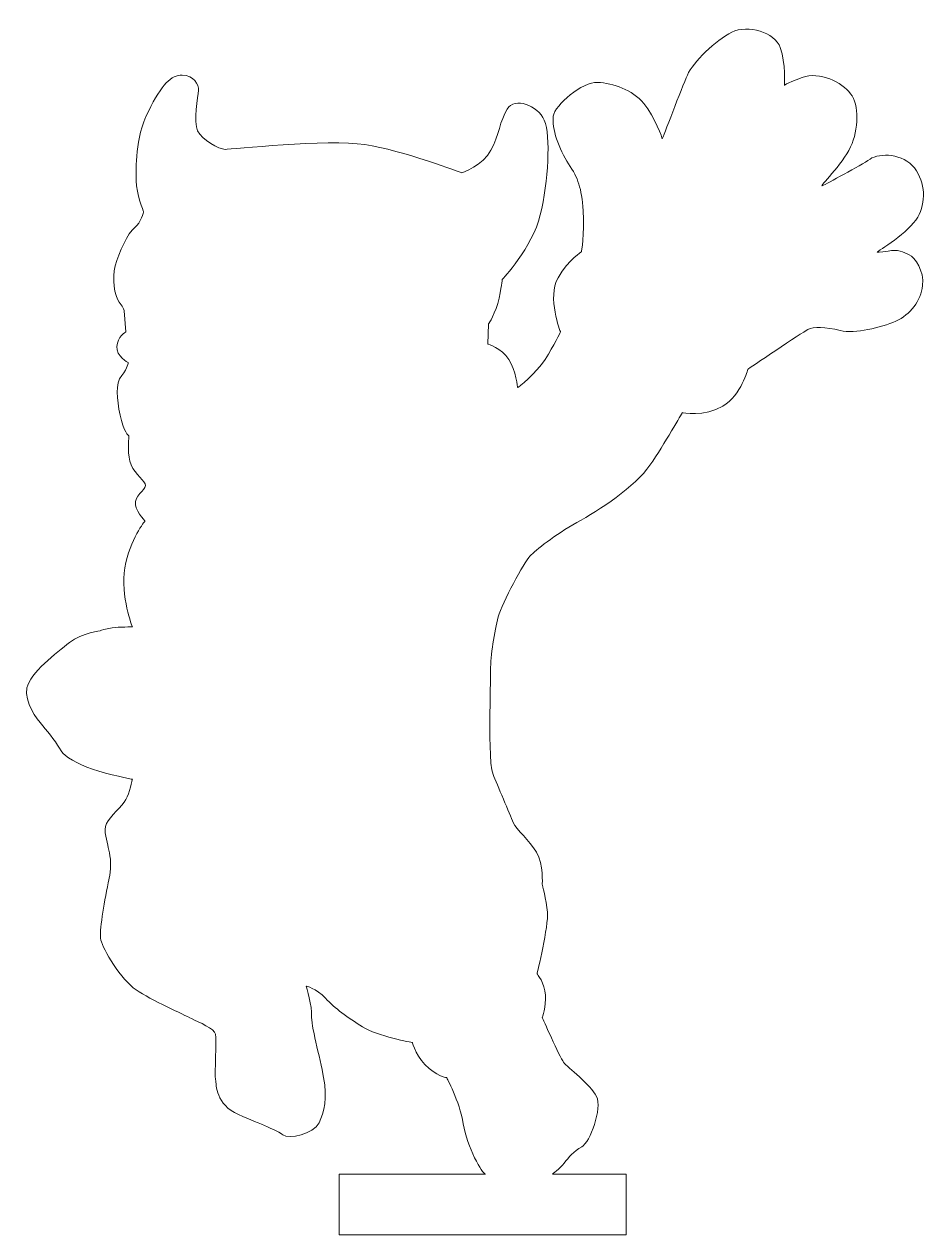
# Model space of a CAD drawing. Header units: millimetres. Extents: x -96 to 56, y -117 to 87.
import ezdxf

# ---------------------------------------------------------------- set-up
doc = ezdxf.new("R2010")
doc.units = ezdxf.units.MM
doc.header["$MEASUREMENT"] = 0
doc.layers.add('Layer 1', color=7, linetype='Continuous')

msp = doc.modelspace()

# ---------------------------------------------------------------- linework, layer by layer
at = {"layer": 'Layer 1', "color": 240, "lineweight": 9}
msp.add_open_spline([(5.4978, -117.3853), (5.4978, -117.3853), (5.4701, -107.1406), (5.4701, -107.1406), (5.4701, -107.1406), (5.4701, -107.1406), (-6.9605, -107.1406), (-6.9605, -107.1406), (-6.9605, -107.1406), (-6.9605, -107.1406), (-5.7331, -106.2634), (-4.9699, -105.282), (-4.9699, -105.282), (-4.2066, -104.3007), (-3.4433, -103.3193), (-2.0258, -102.5561), (-2.0258, -102.5561), (-0.6083, -101.7928), (1.4634, -96.0137), (0.482, -94.051), (0.482, -94.051), (-0.4993, -92.0884), (-4.4247, -89.1443), (-5.0789, -88.272), (-5.0789, -88.272), (-5.7331, -87.3997), (-8.6772, -80.7483), (-8.6772, -80.7483), (-8.6772, -80.7483), (-8.6772, -80.7483), (-8.023, -78.8947), (-8.132, -76.932), (-8.132, -76.932), (-8.241, -74.9693), (-9.5495, -73.3337), (-9.5495, -73.3337), (-9.5495, -73.3337), (-9.5495, -73.3337), (-7.5868, -65.1558), (-7.8049, -62.9751), (-7.8049, -62.9751), (-8.023, -60.7943), (-8.6772, -58.2864), (-8.6772, -58.2864), (-8.6772, -58.2864), (-8.6772, -58.2864), (-8.4591, -54.9062), (-9.6585, -52.8345), (-9.6585, -52.8345), (-10.858, -50.7627), (-13.0387, -49.1272), (-13.5839, -47.8187), (-13.5839, -47.8187), (-14.1291, -46.5102), (-16.3099, -41.2764), (-16.9641, -39.7499), (-16.9641, -39.7499), (-17.6183, -38.2233), (-17.5093, -31.4629), (-17.5093, -30.5906), (-17.5093, -30.5906), (-17.5093, -29.7183), (-17.4003, -24.3754), (-17.4003, -22.0856), (-17.4003, -22.0856), (-17.4003, -19.7958), (-16.746, -15.5433), (-16.0918, -13.1445), (-16.0918, -13.1445), (-15.4376, -10.7456), (-11.7303, -3.8762), (-10.7489, -2.8948), (-10.7489, -2.8948), (-9.7676, -1.9135), (-6.5809, 0.7526), (-2.841, 2.7783), (-2.841, 2.7783), (0.8988, 4.8041), (6.976, 8.8556), (9.4692, 12.4396), (9.4692, 12.4396), (11.9624, 16.0236), (14.9231, 21.3216), (14.9231, 21.3216), (14.9231, 21.3216), (14.9231, 21.3216), (18.6629, 20.5425), (21.7795, 22.4124), (21.7795, 22.4124), (24.896, 24.2823), (25.9868, 28.6455), (25.9868, 28.6455), (25.9868, 28.6455), (25.9868, 28.6455), (35.1805, 34.8785), (36.1154, 35.346), (36.1154, 35.346), (37.0504, 35.8134), (39.0761, 35.8134), (41.5694, 35.1901), (41.5694, 35.1901), (44.0626, 34.5668), (48.4257, 35.6576), (50.9189, 36.7484), (50.9189, 36.7484), (53.4121, 37.8392), (55.1458, 40.2548), (55.4574, 42.748), (55.4574, 42.748), (55.7691, 45.2413), (54.1332, 47.5004), (53.1983, 47.9679), (53.1983, 47.9679), (52.2633, 48.4354), (51.2306, 48.9028), (49.6723, 48.5912), (49.6723, 48.5912), (48.114, 48.2795), (47.8024, 48.4354), (47.8024, 48.4354), (47.8024, 48.4354), (47.8024, 48.4354), (53.2634, 51.835), (54.6261, 54.2877), (54.6261, 54.2877), (55.9887, 56.7405), (55.9887, 60.1471), (54.081, 62.5999), (54.081, 62.5999), (52.1733, 65.0527), (48.2216, 65.189), (46.5864, 64.0988), (46.5864, 64.0988), (44.9513, 63.0087), (39.2281, 59.8746), (38.5468, 59.6021), (38.5468, 59.6021), (37.8655, 59.3296), (41.9534, 63.145), (43.3161, 66.1428), (43.3161, 66.1428), (44.6787, 69.1406), (44.815, 73.2286), (43.3161, 75.1363), (43.3161, 75.1363), (41.8172, 77.044), (38.138, 78.9517), (35.1402, 77.8616), (35.1402, 77.8616), (32.1423, 76.7715), (32.1423, 76.499), (32.1423, 76.499), (32.1423, 76.499), (32.1423, 76.499), (32.4149, 80.3144), (31.461, 82.9034), (31.461, 82.9034), (30.5072, 85.4925), (26.0104, 86.8551), (23.2851, 85.4925), (23.2851, 85.4925), (20.5598, 84.1298), (16.7444, 80.4507), (15.7905, 78.2704), (15.7905, 78.2704), (14.8367, 76.0902), (11.5663, 67.5055), (11.5663, 67.5055), (11.5663, 67.5055), (11.5663, 67.5055), (10.3399, 71.1846), (8.4322, 73.5011), (8.4322, 73.5011), (6.5245, 75.8176), (3.2541, 76.9078), (0.6651, 77.044), (0.6651, 77.044), (-1.9239, 77.1803), (-6.5569, 73.2286), (-6.8295, 71.3209), (-6.8295, 71.3209), (-7.102, 69.4132), (-5.8756, 65.734), (-4.2404, 63.2812), (-4.2404, 63.2812), (-2.6053, 60.8285), (-2.0602, 59.3296), (-1.7877, 55.3779), (-1.7877, 55.3779), (-1.5151, 51.4262), (-2.0602, 48.4283), (-2.0602, 48.4283), (-2.0602, 48.4283), (-2.0602, 48.4283), (-4.1042, 47.3382), (-6.0119, 44.0679), (-6.0119, 44.0679), (-7.9196, 40.7975), (-5.6031, 34.9381), (-5.6031, 34.9381), (-5.6031, 34.9381), (-5.6031, 34.9381), (-6.6932, 32.6216), (-8.1921, 30.3051), (-8.1921, 30.3051), (-9.691, 27.9886), (-12.8251, 25.5358), (-12.8251, 25.5358), (-12.8251, 25.5358), (-12.8251, 25.5358), (-13.0977, 28.3974), (-14.3241, 30.3051), (-14.3241, 30.3051), (-15.5504, 32.2128), (-17.867, 32.8941), (-17.867, 32.8941), (-17.867, 32.8941), (-17.867, 32.8941), (-17.7307, 36.3008), (-17.7307, 36.3008), (-17.7307, 36.3008), (-17.7307, 36.3008), (-16.5043, 38.0722), (-15.9592, 40.6612), (-15.9592, 40.6612), (-15.4142, 43.2503), (-15.4142, 43.7953), (-15.4142, 43.7953), (-15.4142, 43.7953), (-15.4142, 43.7953), (-10.3724, 49.1097), (-9.0097, 54.6965), (-9.0097, 54.6965), (-7.6471, 60.2834), (-7.2383, 68.0505), (-8.3284, 70.6396), (-8.3284, 70.6396), (-9.4185, 73.2286), (-13.3702, 74.5913), (-14.5966, 72.5473), (-14.5966, 72.5473), (-15.823, 70.5033), (-15.9592, 68.1868), (-17.3219, 65.5978), (-17.3219, 65.5978), (-18.6845, 63.0087), (-22.2274, 61.7823), (-22.2274, 61.7823), (-22.2274, 61.7823), (-22.2274, 61.7823), (-32.3111, 65.5978), (-38.5793, 66.5516), (-38.5793, 66.5516), (-44.8474, 67.5055), (-61.1993, 65.734), (-62.1531, 65.734), (-62.1531, 65.734), (-63.107, 65.734), (-66.1048, 67.3692), (-66.7861, 68.8681), (-66.7861, 68.8681), (-67.4675, 70.367), (-66.7861, 74.7275), (-66.6499, 75.6814), (-66.6499, 75.6814), (-66.5136, 76.6352), (-67.4675, 78.2704), (-69.3752, 78.2704), (-69.3752, 78.2704), (-71.2829, 78.2704), (-72.7818, 76.7715), (-75.0983, 72.1385), (-75.0983, 72.1385), (-77.4148, 67.5055), (-77.1423, 62.5999), (-77.1423, 60.4197), (-77.1423, 60.4197), (-77.1423, 58.2394), (-75.9159, 55.2416), (-75.9159, 55.2416), (-75.9159, 55.2416), (-75.9159, 55.2416), (-76.3247, 53.3339), (-77.4148, 52.5163), (-77.4148, 52.5163), (-78.5049, 51.6987), (-80.1401, 48.2921), (-80.6852, 46.1118), (-80.6852, 46.1118), (-81.2302, 43.9316), (-80.8214, 41.07), (-80.0039, 39.9799), (-80.0039, 39.9799), (-79.1863, 38.8898), (-79.1863, 38.481), (-79.1863, 38.481), (-79.1863, 38.481), (-79.1863, 38.481), (-78.9137, 34.9381), (-78.9137, 34.9381), (-78.9137, 34.9381), (-78.9137, 34.9381), (-80.2764, 34.1205), (-80.4126, 32.4853), (-80.4126, 32.4853), (-80.5489, 30.8501), (-78.5049, 29.76), (-78.5049, 29.76), (-78.5049, 29.76), (-78.5049, 29.76), (-78.5049, 28.9424), (-79.5951, 27.5798), (-79.5951, 27.5798), (-80.6852, 26.2171), (-80.4126, 23.6281), (-79.8676, 20.9028), (-79.8676, 20.9028), (-79.3225, 18.1775), (-78.3687, 17.3599), (-78.3687, 17.3599), (-78.3687, 17.3599), (-78.3687, 17.3599), (-78.6412, 14.9071), (-78.2324, 13.1357), (-78.2324, 13.1357), (-77.8236, 11.3642), (-76.0522, 10.1378), (-75.6434, 9.3203), (-75.6434, 9.3203), (-75.2346, 8.5027), (-77.006, 7.6851), (-77.2785, 6.3224), (-77.2785, 6.3224), (-77.5511, 4.9598), (-75.6434, 3.0521), (-75.6434, 3.0521), (-75.6434, 3.0521), (-75.6434, 3.0521), (-78.2608, -0.0265), (-79.04, -4.8571), (-79.04, -4.8571), (-79.8191, -9.6877), (-77.7933, -14.83), (-77.7933, -14.83), (-77.7933, -14.83), (-77.7933, -14.83), (-79.9749, -14.83), (-81.2215, -14.9858), (-81.2215, -14.9858), (-82.4681, -15.1416), (-83.0914, -15.4533), (-83.0914, -15.4533), (-83.0914, -15.4533), (-83.0914, -15.4533), (-86.2079, -15.7649), (-88.3895, -17.479), (-88.3895, -17.479), (-90.5711, -19.1931), (-95.09, -22.6213), (-95.5575, -25.1145), (-95.5575, -25.1145), (-96.025, -27.6077), (-93.9992, -30.2568), (-92.9085, -31.5034), (-92.9085, -31.5034), (-91.8177, -32.75), (-90.4152, -34.6199), (-89.7919, -35.7107), (-89.7919, -35.7107), (-89.1686, -36.8015), (-87.1429, -37.8922), (-84.4939, -38.8272), (-84.4939, -38.8272), (-81.8448, -39.7621), (-77.7933, -40.5413), (-77.7933, -40.5413), (-77.7933, -40.5413), (-77.7933, -40.5413), (-78.2608, -42.8787), (-78.8841, -43.9695), (-78.8841, -43.9695), (-79.5074, -45.0602), (-81.5332, -46.7743), (-82.1565, -48.0209), (-82.1565, -48.0209), (-82.7798, -49.2675), (-82.0006, -50.9816), (-81.8448, -52.0724), (-81.8448, -52.0724), (-81.689, -53.1632), (-81.0657, -54.254), (-81.8448, -57.9938), (-81.8448, -57.9938), (-82.6239, -61.7336), (-83.4031, -66.0967), (-83.0914, -67.655), (-83.0914, -67.655), (-82.7798, -69.2133), (-79.6633, -74.3555), (-77.17, -76.0696), (-77.17, -76.0696), (-74.6768, -77.7837), (-69.0671, -80.2769), (-67.8205, -80.9002), (-67.8205, -80.9002), (-66.5739, -81.5235), (-63.9248, -82.6143), (-63.769, -83.5492), (-63.769, -83.5492), (-63.6132, -84.4842), (-63.9248, -90.2498), (-63.769, -91.1847), (-63.769, -91.1847), (-63.6132, -92.1197), (-63.769, -95.392), (-59.8734, -97.1061), (-59.8734, -97.1061), (-55.9777, -98.8202), (-53.3287, -99.7552), (-52.3937, -100.5343), (-52.3937, -100.5343), (-51.4588, -101.3134), (-47.2515, -100.3785), (-46.3165, -98.5085), (-46.3165, -98.5085), (-45.3815, -96.6386), (-44.9141, -94.3012), (-45.5374, -90.8731), (-45.5374, -90.8731), (-46.1607, -87.4449), (-47.7189, -81.8352), (-47.5631, -80.4327), (-47.5631, -80.4327), (-47.4073, -79.0303), (-48.4981, -75.4463), (-48.4981, -75.4463), (-48.4981, -75.4463), (-48.4981, -75.4463), (-46.784, -75.7579), (-45.2257, -77.472), (-45.2257, -77.472), (-43.6675, -79.1861), (-41.4859, -80.7444), (-38.9927, -82.3026), (-38.9927, -82.3026), (-36.4995, -83.8609), (-30.5781, -84.9517), (-30.5781, -84.9517), (-30.5781, -84.9517), (-30.5781, -84.9517), (-29.7989, -87.7566), (-27.7732, -89.3148), (-27.7732, -89.3148), (-25.7475, -90.8731), (-24.8125, -90.8731), (-24.8125, -90.8731), (-24.8125, -90.8731), (-24.8125, -90.8731), (-22.6309, -94.7687), (-22.0076, -98.6644), (-22.0076, -98.6644), (-21.3843, -102.56), (-18.7448, -107.1924), (-18.2726, -107.1357), (-18.2726, -107.1357), (-18.2726, -107.1357), (-42.9153, -107.1357), (-42.9153, -107.1357), (-42.9153, -107.1357), (-42.9153, -107.1357), (-42.9153, -117.3853), (-42.9153, -117.3853), (-42.9153, -117.3853), (-42.9153, -117.3853), (5.4978, -117.3853), (5.4978, -117.3853)], degree=3, knots=[0, 0, 0, 0, 0.00833333, 0.00833333, 0.00833333, 0.00833333, 0.01666667, 0.01666667, 0.01666667, 0.01666667, 0.025, 0.025, 0.025, 0.025, 0.03333333, 0.03333333, 0.03333333, 0.03333333, 0.04166667, 0.04166667, 0.04166667, 0.04166667, 0.05, 0.05, 0.05, 0.05, 0.05833333, 0.05833333, 0.05833333, 0.05833333, 0.06666667, 0.06666667, 0.06666667, 0.06666667, 0.075, 0.075, 0.075, 0.075, 0.08333333, 0.08333333, 0.08333333, 0.08333333, 0.09166667, 0.09166667, 0.09166667, 0.09166667, 0.1, 0.1, 0.1, 0.1, 0.10833333, 0.10833333, 0.10833333, 0.10833333, 0.11666667, 0.11666667, 0.11666667, 0.11666667, 0.125, 0.125, 0.125, 0.125, 0.13333333, 0.13333333, 0.13333333, 0.13333333, 0.14166667, 0.14166667, 0.14166667, 0.14166667, 0.15, 0.15, 0.15, 0.15, 0.15833333, 0.15833333, 0.15833333, 0.15833333, 0.16666667, 0.16666667, 0.16666667, 0.16666667, 0.175, 0.175, 0.175, 0.175, 0.18333333, 0.18333333, 0.18333333, 0.18333333, 0.19166667, 0.19166667, 0.19166667, 0.19166667, 0.2, 0.2, 0.2, 0.2, 0.20833333, 0.20833333, 0.20833333, 0.20833333, 0.21666667, 0.21666667, 0.21666667, 0.21666667, 0.225, 0.225, 0.225, 0.225, 0.23333333, 0.23333333, 0.23333333, 0.23333333, 0.24166667, 0.24166667, 0.24166667, 0.24166667, 0.25, 0.25, 0.25, 0.25, 0.25833333, 0.25833333, 0.25833333, 0.25833333, 0.26666667, 0.26666667, 0.26666667, 0.26666667, 0.275, 0.275, 0.275, 0.275, 0.28333333, 0.28333333, 0.28333333, 0.28333333, 0.29166667, 0.29166667, 0.29166667, 0.29166667, 0.3, 0.3, 0.3, 0.3, 0.30833333, 0.30833333, 0.30833333, 0.30833333, 0.31666667, 0.31666667, 0.31666667, 0.31666667, 0.325, 0.325, 0.325, 0.325, 0.33333333, 0.33333333, 0.33333333, 0.33333333, 0.34166667, 0.34166667, 0.34166667, 0.34166667, 0.35, 0.35, 0.35, 0.35, 0.35833333, 0.35833333, 0.35833333, 0.35833333, 0.36666667, 0.36666667, 0.36666667, 0.36666667, 0.375, 0.375, 0.375, 0.375, 0.38333333, 0.38333333, 0.38333333, 0.38333333, 0.39166667, 0.39166667, 0.39166667, 0.39166667, 0.4, 0.4, 0.4, 0.4, 0.40833333, 0.40833333, 0.40833333, 0.40833333, 0.41666667, 0.41666667, 0.41666667, 0.41666667, 0.425, 0.425, 0.425, 0.425, 0.43333333, 0.43333333, 0.43333333, 0.43333333, 0.44166667, 0.44166667, 0.44166667, 0.44166667, 0.45, 0.45, 0.45, 0.45, 0.45833333, 0.45833333, 0.45833333, 0.45833333, 0.46666667, 0.46666667, 0.46666667, 0.46666667, 0.475, 0.475, 0.475, 0.475, 0.48333333, 0.48333333, 0.48333333, 0.48333333, 0.49166667, 0.49166667, 0.49166667, 0.49166667, 0.5, 0.5, 0.5, 0.5, 0.50833333, 0.50833333, 0.50833333, 0.50833333, 0.51666667, 0.51666667, 0.51666667, 0.51666667, 0.525, 0.525, 0.525, 0.525, 0.53333333, 0.53333333, 0.53333333, 0.53333333, 0.54166667, 0.54166667, 0.54166667, 0.54166667, 0.55, 0.55, 0.55, 0.55, 0.55833333, 0.55833333, 0.55833333, 0.55833333, 0.56666667, 0.56666667, 0.56666667, 0.56666667, 0.575, 0.575, 0.575, 0.575, 0.58333333, 0.58333333, 0.58333333, 0.58333333, 0.59166667, 0.59166667, 0.59166667, 0.59166667, 0.6, 0.6, 0.6, 0.6, 0.60833333, 0.60833333, 0.60833333, 0.60833333, 0.61666667, 0.61666667, 0.61666667, 0.61666667, 0.625, 0.625, 0.625, 0.625, 0.63333333, 0.63333333, 0.63333333, 0.63333333, 0.64166667, 0.64166667, 0.64166667, 0.64166667, 0.65, 0.65, 0.65, 0.65, 0.65833333, 0.65833333, 0.65833333, 0.65833333, 0.66666667, 0.66666667, 0.66666667, 0.66666667, 0.675, 0.675, 0.675, 0.675, 0.68333333, 0.68333333, 0.68333333, 0.68333333, 0.69166667, 0.69166667, 0.69166667, 0.69166667, 0.7, 0.7, 0.7, 0.7, 0.70833333, 0.70833333, 0.70833333, 0.70833333, 0.71666667, 0.71666667, 0.71666667, 0.71666667, 0.725, 0.725, 0.725, 0.725, 0.73333333, 0.73333333, 0.73333333, 0.73333333, 0.74166667, 0.74166667, 0.74166667, 0.74166667, 0.75, 0.75, 0.75, 0.75, 0.75833333, 0.75833333, 0.75833333, 0.75833333, 0.76666667, 0.76666667, 0.76666667, 0.76666667, 0.775, 0.775, 0.775, 0.775, 0.78333333, 0.78333333, 0.78333333, 0.78333333, 0.79166667, 0.79166667, 0.79166667, 0.79166667, 0.8, 0.8, 0.8, 0.8, 0.80833333, 0.80833333, 0.80833333, 0.80833333, 0.81666667, 0.81666667, 0.81666667, 0.81666667, 0.825, 0.825, 0.825, 0.825, 0.83333333, 0.83333333, 0.83333333, 0.83333333, 0.84166667, 0.84166667, 0.84166667, 0.84166667, 0.85, 0.85, 0.85, 0.85, 0.85833333, 0.85833333, 0.85833333, 0.85833333, 0.86666667, 0.86666667, 0.86666667, 0.86666667, 0.875, 0.875, 0.875, 0.875, 0.88333333, 0.88333333, 0.88333333, 0.88333333, 0.89166667, 0.89166667, 0.89166667, 0.89166667, 0.9, 0.9, 0.9, 0.9, 0.90833333, 0.90833333, 0.90833333, 0.90833333, 0.91666667, 0.91666667, 0.91666667, 0.91666667, 0.925, 0.925, 0.925, 0.925, 0.93333333, 0.93333333, 0.93333333, 0.93333333, 0.94166667, 0.94166667, 0.94166667, 0.94166667, 0.95, 0.95, 0.95, 0.95, 0.95833333, 0.95833333, 0.95833333, 0.95833333, 0.96666667, 0.96666667, 0.96666667, 0.96666667, 0.975, 0.975, 0.975, 0.975, 0.98333333, 0.98333333, 0.98333333, 0.98333333, 1, 1, 1, 1], dxfattribs=at)

doc.saveas('drawing.dxf')
